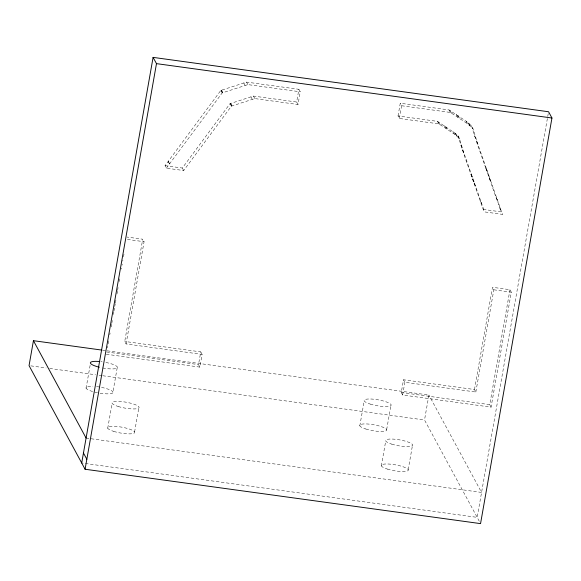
<?xml version="1.0" encoding="UTF-8"?>
<svg xmlns="http://www.w3.org/2000/svg" width="581" height="581" viewBox="0 0 581 581"><rect width="100%" height="100%" fill="white"/><g stroke="black" fill="none" stroke-linecap="round" stroke-linejoin="round"><path stroke-width="0.44" stroke-dasharray="2.9 2.18" d="M86.082 388.224L90.164 365.071M107.485 347.823L107.761 346.232M108.204 343.727L108.778 340.459M109.787 334.743L110.085 333.051M111.167 326.9L111.639 324.227M111.792 323.341L112.424 319.775M113.36 314.437L113.832 311.765M113.985 310.871L114.617 307.313M114.769 306.419L115.241 303.754M115.401 302.861L116.026 299.302M116.963 293.957L117.435 291.292M117.594 290.398L118.219 286.84M119.156 281.495L119.628 278.822M121.349 269.032L121.516 268.095M122.025 265.205L122.221 264.115M122.751 261.087L122.911 260.201M123.513 256.758L123.971 254.151M100.099 393.206A13.748 2.999 10 0 0 112.954 391.921L117.34 366.981M107.725 428.241L112.111 403.308M106.352 354.25L199.864 367.112L202.101 354.395L126.077 343.937L124.726 341.439L142.723 239.212L126.978 237.048M126.077 343.937L144.073 241.711L142.723 239.212M134.589 431.937L138.975 406.998M199.864 367.112L198.513 364.607L200.75 351.89L124.726 341.439M298.002 104.515L296.651 102.016L298.888 89.3L246.555 82.103L220.831 90.411L165.048 165.658L166.398 168.163L183.676 170.538L231.42 106.134L254.805 98.581L298.002 104.515L300.239 91.798L298.888 89.3M398.029 115.953L400.265 103.236L449.026 109.94L466.085 121.189L471.532 125.866L472.97 128.641L477.72 143.848L502.449 214.367L484.569 211.905L483.218 209.407L464.008 154.626L457.973 135.867L455.569 133.543L437.515 121.385L398.029 115.953L399.379 118.459L438.866 123.884L454.378 134.109L459.331 138.365L463.725 152.433L484.569 211.905M399.379 118.459L401.616 105.742L400.265 103.236M359.806 425.858L364.2 400.926M386.677 429.555L391.064 404.616M381.339 465.911L385.726 440.979M444.342 125.663L445.7 128.147M474.481 389.524L492.477 287.297L509.965 289.701L511.316 292.207L491.083 407.15L402.626 394.986L401.268 392.487L403.512 379.771L474.481 389.524L475.839 392.03L404.863 382.269L403.512 379.771M402.626 394.986L404.863 382.269M408.203 469.608L412.59 444.676M479.289 521.273L424.522 419.99L428.909 395.051L107.144 350.815M475.839 392.03L493.828 289.796L492.477 287.297M491.083 407.15L489.732 404.652L509.965 289.701M548.253 113.542L477.175 517.366L81.703 462.992M166.398 168.163L222.182 92.916L247.905 84.608L300.239 91.798M165.048 165.658L182.318 168.04L230.069 103.629L253.454 96.076L296.651 102.016M401.616 105.742L450.377 112.445L467.436 123.688L472.97 128.641M483.218 209.407L501.091 211.862L502.449 214.367M127.457 239.43L144.073 241.711M493.828 289.796L511.316 292.207M102.648 350.198L106.243 350.692M106.664 351.984L198.513 364.607M401.268 392.487L489.732 404.652M30.851 365.863L46.124 367.962M49.719 368.463L95.56 374.76M99.155 375.253L101.857 375.624M102.75 375.747L424.522 419.99M86.09 438.059L481.562 492.427L428.909 395.051M438.524 122.003L439.94 124.552M468.707 123.157L470.24 125.816M468.409 122.947L469.768 125.445M471.532 125.866L474.648 136.063L475.999 138.561M466.085 121.189L467.436 123.688M474.648 136.063L477.72 143.848M458.082 115.648L459.433 118.146M476.369 141.343L485.745 168.069L487.096 170.567M485.745 168.069L487.306 171.221M485.948 168.722L489.202 176.588M487.67 173.625L490.553 180.466M489.202 177.968L490.771 181.047M450.137 110.622L451.56 113.179M449.026 109.94L450.377 112.445M489.42 178.549L496.051 197.496L497.438 200.082M496.051 197.496L501.025 210.329M457.973 135.867L459.331 138.365M458.06 136.114L459.411 138.612M455.41 133.398L456.92 136.041M455.141 133.209L456.492 135.707M460.806 145.134L462.164 147.632M453.027 131.611L454.378 134.109M462.374 149.934L463.725 152.433M445.75 126.571L447.101 129.076M470.9 174.227L472.251 176.726M471.082 174.823L472.44 177.321M472.651 179.275L474.002 181.78M472.811 179.696L474.161 182.202M474.038 183.226L475.592 186.254M437.515 121.385L438.866 123.884M480.269 200.982L481.649 203.561M246.555 82.103L247.905 84.608M253.454 96.076L254.805 98.581M243.759 82.858L245.109 85.356M250.912 96.758L252.263 99.264M230.599 103.425L231.957 105.931M230.468 103.483L231.819 105.982M230.069 103.629L231.42 106.134M221.419 90.193L222.77 92.691M221.274 90.251L222.625 92.749M220.831 90.411L222.182 92.916M182.318 168.04L183.676 170.538M168.243 161.351L169.594 163.849M168.192 161.431L169.55 163.936M200.75 351.89L202.101 354.395M499.587 207.606L501.091 211.862M105.88 362.457A13.748 2.999 10 0 1 117.202 367.955A13.748 2.999 10 0 1 100.629 367.541M100.912 361.672A13.748 2.999 10 0 1 102.118 361.825M96.526 386.605A13.748 2.999 10 0 1 112.954 391.921M97.543 392.749A13.748 2.999 10 0 1 86.191 388.391A13.748 2.999 10 0 1 92.909 386.314M456.535 114.624L457.886 117.151L456.535 114.624M391.797 444.145A13.748 2.999 10 0 0 412.692 445.242A13.748 2.999 10 0 0 392.981 439.083A13.748 2.999 10 0 0 391.797 444.145M118.183 406.475A13.748 2.999 10 0 0 139.077 407.572A13.748 2.999 10 0 0 119.366 401.413A13.748 2.999 10 0 0 118.183 406.475M370.271 404.093A13.748 2.999 10 0 0 391.166 405.189A13.748 2.999 10 0 0 371.455 399.031A13.748 2.999 10 0 0 370.271 404.093M387.411 469.085A13.748 2.999 10 0 0 408.305 470.182A13.748 2.999 10 0 0 388.595 464.023A13.748 2.999 10 0 0 387.411 469.085M113.796 431.407A13.748 2.999 10 0 0 134.69 432.511A13.748 2.999 10 0 0 114.98 426.352A13.748 2.999 10 0 0 113.796 431.407M365.885 429.025A13.748 2.999 10 0 0 386.779 430.129A13.748 2.999 10 0 0 367.069 423.963A13.748 2.999 10 0 0 365.885 429.025"/><path stroke-width="0.87" d="M101.748 350.074L33.437 340.684L29.05 365.616L85.08 469.245L480.552 523.619L551.95 118.008L548.573 111.755L153.094 57.381L81.703 462.992M85.08 469.245L156.478 63.634L153.094 57.381M156.478 63.634L551.95 118.008M33.437 340.684L86.09 438.059M83.461 453.02L86.838 459.273M99.329 367.236A13.748 2.999 10 0 1 90.353 362.827A13.748 2.999 10 0 1 99.7 361.542"/></g></svg>
